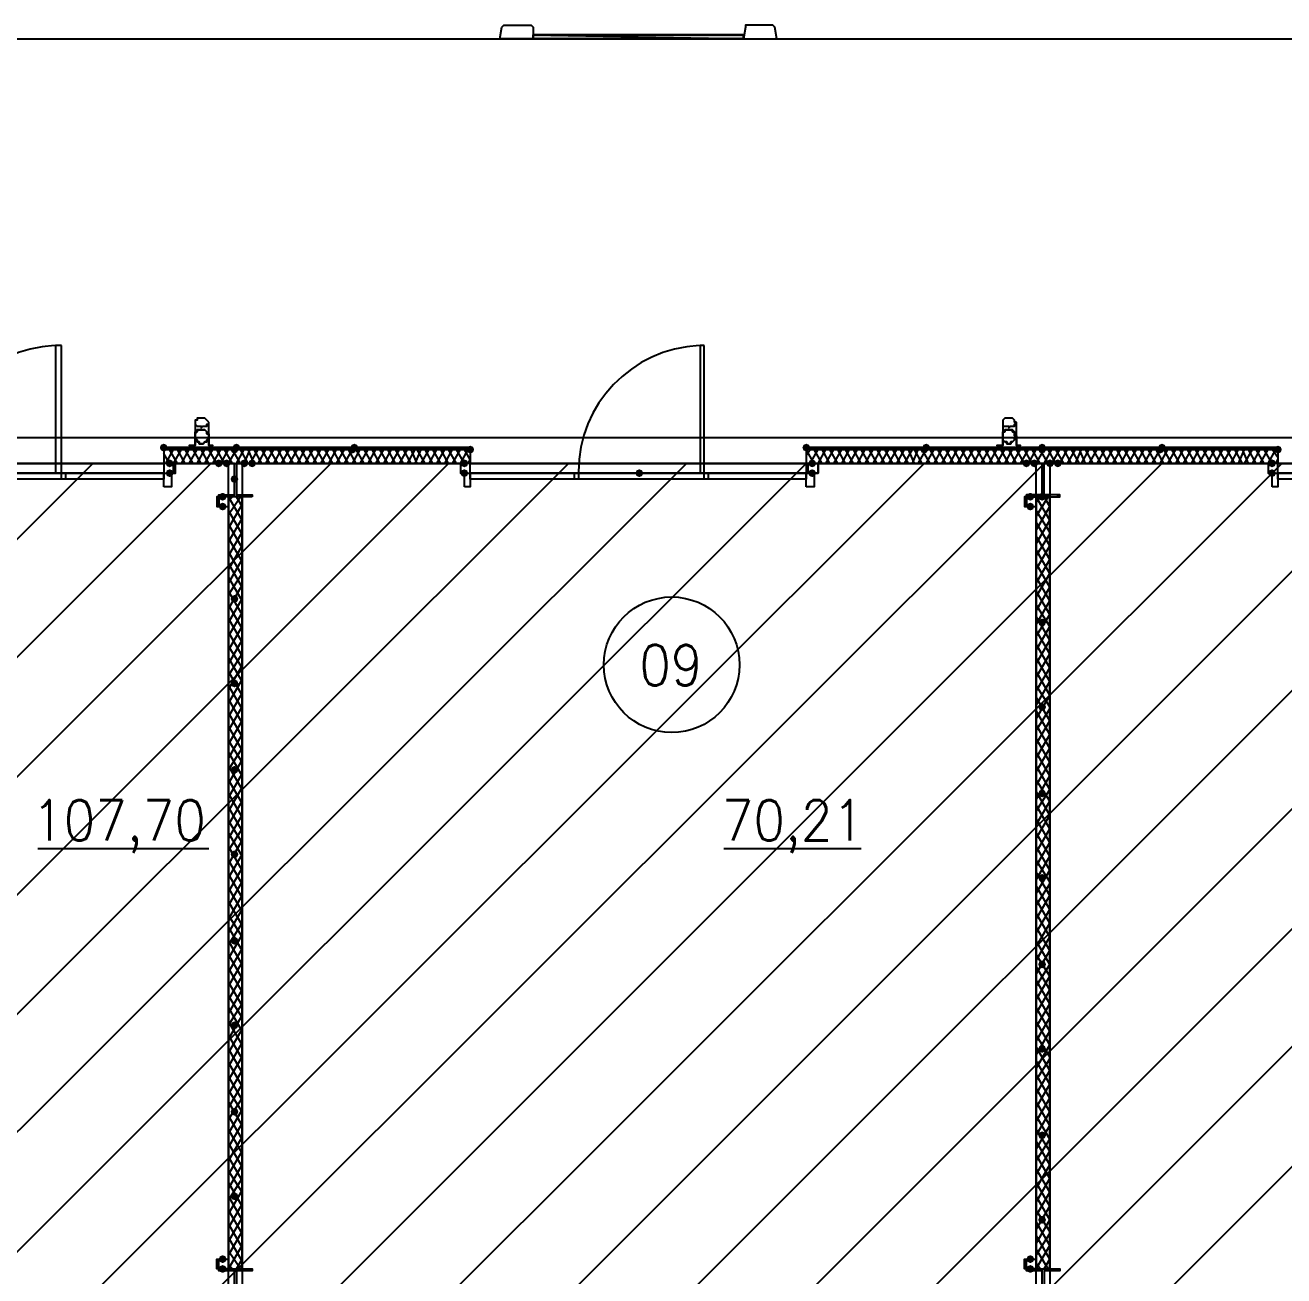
# Model space of a CAD drawing. Header units: millimetres. Extents: x 0 to 420, y 0 to 297.
# Drawn here: x 130.49 to 157.61, y 217.57 to 244.52 of the extents above; entities that cross this region are included whole.
import ezdxf

# ---------------------------------------------------------------- set-up
doc = ezdxf.new("R2010")
doc.units = ezdxf.units.MM
doc.layers.get('0').update_dxf_attribs({"linetype": 'CONTINUOUS'})
doc.styles.get("Standard").update_dxf_attribs({"font": 'STANDARD'})

msp = doc.modelspace()

# ---------------------------------------------------------------- hatches: boundary and pattern name
at = {"true_color": 0x0000fc}
h = msp.add_hatch(color=0, dxfattribs=at)
h.paths.add_polyline_path([(145.965333, 244.305667), (141.435667, 244.305667), (145.965333, 244.221)], flags=0)
h.paths.add_polyline_path([(141.435667, 244.305667), (145.965333, 244.221), (141.435667, 244.221)], flags=0)
at = {"true_color": 0x0000fe}
for points in [[(133.561667, 235.415667), (133.536796, 235.355871), (133.477, 235.331), (133.417204, 235.355871), (133.392333, 235.415667), (133.417204, 235.475462), (133.477, 235.500333), (133.536796, 235.475463)], [(135.085667, 235.373333), (135.060796, 235.313538), (135.001, 235.288667), (134.941204, 235.313538), (134.916333, 235.373333), (134.941204, 235.433129), (135.001, 235.458), (135.060796, 235.433129)], [(135.085667, 235.373333), (135.060796, 235.313538), (135.001, 235.288667), (134.941204, 235.313538), (134.916333, 235.373333), (134.941204, 235.433129), (135.001, 235.458), (135.060796, 235.433129)], [(135.128, 235.415667), (135.103129, 235.355871), (135.043333, 235.331), (134.983537, 235.355871), (134.958667, 235.415667), (134.983537, 235.475462), (135.043333, 235.500333), (135.103129, 235.475463)], [(135.128, 235.415667), (135.103129, 235.355871), (135.043333, 235.331), (134.983537, 235.355871), (134.958667, 235.415667), (134.983537, 235.475462), (135.043333, 235.500333), (135.103129, 235.475463)], [(137.625667, 235.373333), (137.600796, 235.313538), (137.541, 235.288667), (137.481204, 235.313538), (137.456333, 235.373333), (137.481204, 235.433129), (137.541, 235.458), (137.600796, 235.433129)], [(137.668, 235.415667), (137.643129, 235.355871), (137.583333, 235.331), (137.523537, 235.355871), (137.498667, 235.415667), (137.523537, 235.475462), (137.583333, 235.500333), (137.643129, 235.475463)], [(140.165667, 235.373333), (140.140796, 235.313538), (140.081, 235.288667), (140.021204, 235.313538), (139.996333, 235.373333), (140.021204, 235.433129), (140.081, 235.458), (140.140796, 235.433129)], [(147.404667, 235.415667), (147.379796, 235.355871), (147.32, 235.331), (147.260204, 235.355871), (147.235333, 235.415667), (147.260204, 235.475462), (147.32, 235.500333), (147.379796, 235.475463)], [(149.944667, 235.373333), (149.919796, 235.313538), (149.86, 235.288667), (149.800204, 235.313538), (149.775333, 235.373333), (149.800204, 235.433129), (149.86, 235.458), (149.919796, 235.433129)], [(149.987, 235.415667), (149.962129, 235.355871), (149.902333, 235.331), (149.842538, 235.355871), (149.817667, 235.415667), (149.842537, 235.475462), (149.902333, 235.500333), (149.962129, 235.475463)], [(152.484667, 235.415667), (152.459796, 235.355871), (152.4, 235.331), (152.340204, 235.355871), (152.315333, 235.415667), (152.340204, 235.475462), (152.4, 235.500333), (152.459796, 235.475463)], [(152.484667, 235.415667), (152.459796, 235.355871), (152.4, 235.331), (152.340204, 235.355871), (152.315333, 235.415667), (152.340204, 235.475462), (152.4, 235.500333), (152.459796, 235.475463)], [(152.484667, 235.373333), (152.459796, 235.313538), (152.4, 235.288667), (152.340204, 235.313538), (152.315333, 235.373333), (152.340204, 235.433129), (152.4, 235.458), (152.459796, 235.433129)], [(152.484667, 235.373333), (152.459796, 235.313538), (152.4, 235.288667), (152.340204, 235.313538), (152.315333, 235.373333), (152.340204, 235.433129), (152.4, 235.458), (152.459796, 235.433129)], [(155.024667, 235.373333), (154.999796, 235.313538), (154.94, 235.288667), (154.880204, 235.313538), (154.855333, 235.373333), (154.880204, 235.433129), (154.94, 235.458), (154.999796, 235.433129)], [(155.067, 235.415667), (155.042129, 235.355871), (154.982333, 235.331), (154.922538, 235.355871), (154.897667, 235.415667), (154.922537, 235.475462), (154.982333, 235.500333), (155.042129, 235.475463)], [(157.564667, 235.373333), (157.539796, 235.313538), (157.48, 235.288667), (157.420204, 235.313538), (157.395333, 235.373333), (157.420204, 235.433129), (157.48, 235.458), (157.539796, 235.433129)]]:
    msp.add_hatch(color=0, dxfattribs=at).paths.add_polyline_path(points, flags=0)
at = {"true_color": 0x000007}
h = msp.add_hatch(color=0, dxfattribs=at)
h.paths.add_polyline_path([(135.001, 235.415667), (133.477, 235.415667), (135.001, 235.373333)], flags=0)
h.paths.add_polyline_path([(133.477, 235.415667), (135.001, 235.373333), (133.477, 235.373333)], flags=0)
h = msp.add_hatch(color=0, dxfattribs=at)
h.paths.add_polyline_path([(140.081, 235.415667), (135.043333, 235.415667), (140.081, 235.373333)], flags=0)
h.paths.add_polyline_path([(135.043333, 235.415667), (140.081, 235.373333), (135.043333, 235.373333)], flags=0)
h = msp.add_hatch(color=0, dxfattribs=at)
h.paths.add_polyline_path([(152.4, 235.415667), (147.32, 235.415667), (152.4, 235.373333)], flags=0)
h.paths.add_polyline_path([(147.32, 235.415667), (152.4, 235.373333), (147.32, 235.373333)], flags=0)
h = msp.add_hatch(color=0, dxfattribs=at)
h.paths.add_polyline_path([(157.48, 235.415667), (152.4, 235.415667), (157.48, 235.373333)], flags=0)
h.paths.add_polyline_path([(152.4, 235.415667), (157.48, 235.373333), (152.4, 235.373333)], flags=0)
for points in [[(133.688667, 235.077), (133.663796, 235.017204), (133.604, 234.992333), (133.544204, 235.017204), (133.519333, 235.077), (133.544204, 235.136796), (133.604, 235.161667), (133.663796, 235.136796)], [(134.747, 235.077), (134.722129, 235.017204), (134.662333, 234.992333), (134.602538, 235.017204), (134.577667, 235.077), (134.602537, 235.136796), (134.662333, 235.161667), (134.722129, 235.136796)], [(134.916333, 235.077), (134.891462, 235.017204), (134.831667, 234.992333), (134.771871, 235.017204), (134.747, 235.077), (134.771871, 235.136796), (134.831667, 235.161667), (134.891462, 235.136796)], [(135.297333, 235.077), (135.272463, 235.017204), (135.212667, 234.992333), (135.152871, 235.017204), (135.128, 235.077), (135.152871, 235.136796), (135.212667, 235.161667), (135.272462, 235.136796)], [(135.466667, 235.077), (135.441796, 235.017204), (135.382, 234.992333), (135.322204, 235.017204), (135.297333, 235.077), (135.322204, 235.136796), (135.382, 235.161667), (135.441796, 235.136796)], [(140.038667, 235.077), (140.013796, 235.017204), (139.954, 234.992333), (139.894204, 235.017204), (139.869333, 235.077), (139.894204, 235.136796), (139.954, 235.161667), (140.013796, 235.136796)], [(147.531667, 235.077), (147.506796, 235.017204), (147.447, 234.992333), (147.387204, 235.017204), (147.362333, 235.077), (147.387204, 235.136796), (147.447, 235.161667), (147.506796, 235.136796)], [(152.146, 235.077), (152.121129, 235.017204), (152.061333, 234.992333), (152.001538, 235.017204), (151.976667, 235.077), (152.001537, 235.136796), (152.061333, 235.161667), (152.121129, 235.136796)], [(152.315333, 235.077), (152.290462, 235.017204), (152.230667, 234.992333), (152.170871, 235.017204), (152.146, 235.077), (152.170871, 235.136796), (152.230667, 235.161667), (152.290462, 235.136796)], [(152.654, 235.077), (152.629129, 235.017204), (152.569333, 234.992333), (152.509538, 235.017204), (152.484667, 235.077), (152.509537, 235.136796), (152.569333, 235.161667), (152.629129, 235.136796)], [(152.823333, 235.077), (152.798463, 235.017204), (152.738667, 234.992333), (152.678871, 235.017204), (152.654, 235.077), (152.678871, 235.136796), (152.738667, 235.161667), (152.798462, 235.136796)], [(157.437667, 235.077), (157.412796, 235.017204), (157.353, 234.992333), (157.293204, 235.017204), (157.268333, 235.077), (157.293204, 235.136796), (157.353, 235.161667), (157.412796, 235.136796)], [(133.688667, 234.865333), (133.663796, 234.805537), (133.604, 234.780667), (133.544204, 234.805537), (133.519333, 234.865333), (133.544204, 234.925129), (133.604, 234.95), (133.663796, 234.925129)], [(135.085667, 234.738333), (135.060796, 234.678537), (135.001, 234.653667), (134.941204, 234.678537), (134.916333, 234.738333), (134.941204, 234.798129), (135.001, 234.823), (135.060796, 234.798129)], [(140.038667, 234.865333), (140.013796, 234.805537), (139.954, 234.780667), (139.894204, 234.805537), (139.869333, 234.865333), (139.894204, 234.925129), (139.954, 234.95), (140.013796, 234.925129)], [(143.806333, 234.865333), (143.781463, 234.805537), (143.721667, 234.780667), (143.661871, 234.805537), (143.637, 234.865333), (143.661871, 234.925129), (143.721667, 234.95), (143.781462, 234.925129)], [(143.806333, 234.865333), (143.781463, 234.805537), (143.721667, 234.780667), (143.661871, 234.805537), (143.637, 234.865333), (143.661871, 234.925129), (143.721667, 234.95), (143.781462, 234.925129)], [(147.531667, 234.865333), (147.506796, 234.805537), (147.447, 234.780667), (147.387204, 234.805537), (147.362333, 234.865333), (147.387204, 234.925129), (147.447, 234.95), (147.506796, 234.925129)], [(157.437667, 234.865333), (157.412796, 234.805537), (157.353, 234.780667), (157.293204, 234.805537), (157.268333, 234.865333), (157.293204, 234.925129), (157.353, 234.95), (157.412796, 234.925129)], [(134.831667, 234.357333), (134.806796, 234.297537), (134.747, 234.272667), (134.687204, 234.297537), (134.662333, 234.357333), (134.687204, 234.417129), (134.747, 234.442), (134.806796, 234.417129)], [(152.230667, 234.357333), (152.205796, 234.297537), (152.146, 234.272667), (152.086204, 234.297537), (152.061333, 234.357333), (152.086204, 234.417129), (152.146, 234.442), (152.205796, 234.417129)], [(152.484667, 234.357333), (152.459796, 234.297537), (152.4, 234.272667), (152.340204, 234.297537), (152.315333, 234.357333), (152.340204, 234.417129), (152.4, 234.442), (152.459796, 234.417129)], [(134.831667, 234.145667), (134.806796, 234.085871), (134.747, 234.061), (134.687204, 234.085871), (134.662333, 234.145667), (134.687204, 234.205462), (134.747, 234.230333), (134.806796, 234.205463)], [(152.230667, 234.145667), (152.205796, 234.085871), (152.146, 234.061), (152.086204, 234.085871), (152.061333, 234.145667), (152.086204, 234.205462), (152.146, 234.230333), (152.205796, 234.205463)], [(135.085667, 232.156), (135.060796, 232.096204), (135.001, 232.071333), (134.941204, 232.096204), (134.916333, 232.156), (134.941204, 232.215796), (135.001, 232.240667), (135.060796, 232.215796)], [(152.484667, 231.648), (152.459796, 231.588204), (152.4, 231.563333), (152.340204, 231.588204), (152.315333, 231.648), (152.340204, 231.707796), (152.4, 231.732667), (152.459796, 231.707796)], [(135.085667, 230.335667), (135.060796, 230.275871), (135.001, 230.251), (134.941204, 230.275871), (134.916333, 230.335667), (134.941204, 230.395462), (135.001, 230.420333), (135.060796, 230.395463)], [(152.484667, 229.827667), (152.459796, 229.767871), (152.4, 229.743), (152.340204, 229.767871), (152.315333, 229.827667), (152.340204, 229.887462), (152.4, 229.912333), (152.459796, 229.887463)], [(135.085667, 228.473), (135.060796, 228.413204), (135.001, 228.388333), (134.941204, 228.413204), (134.916333, 228.473), (134.941204, 228.532796), (135.001, 228.557667), (135.060796, 228.532796)], [(152.484667, 227.965), (152.459796, 227.905204), (152.4, 227.880333), (152.340204, 227.905204), (152.315333, 227.965), (152.340204, 228.024796), (152.4, 228.049667), (152.459796, 228.024796)], [(135.085667, 226.652667), (135.060796, 226.592871), (135.001, 226.568), (134.941204, 226.592871), (134.916333, 226.652667), (134.941204, 226.712462), (135.001, 226.737333), (135.060796, 226.712463)], [(152.484667, 226.144667), (152.459796, 226.084871), (152.4, 226.06), (152.340204, 226.084871), (152.315333, 226.144667), (152.340204, 226.204462), (152.4, 226.229333), (152.459796, 226.204463)], [(135.085667, 224.79), (135.060796, 224.730204), (135.001, 224.705333), (134.941204, 224.730204), (134.916333, 224.79), (134.941204, 224.849796), (135.001, 224.874667), (135.060796, 224.849796)], [(152.484667, 224.282), (152.459796, 224.222204), (152.4, 224.197333), (152.340204, 224.222204), (152.315333, 224.282), (152.340204, 224.341796), (152.4, 224.366667), (152.459796, 224.341796)], [(135.085667, 222.969667), (135.060796, 222.909871), (135.001, 222.885), (134.941204, 222.909871), (134.916333, 222.969667), (134.941204, 223.029462), (135.001, 223.054333), (135.060796, 223.029463)], [(152.484667, 222.461667), (152.459796, 222.401871), (152.4, 222.377), (152.340204, 222.401871), (152.315333, 222.461667), (152.340204, 222.521462), (152.4, 222.546333), (152.459796, 222.521463)], [(135.085667, 221.107), (135.060796, 221.047204), (135.001, 221.022333), (134.941204, 221.047204), (134.916333, 221.107), (134.941204, 221.166796), (135.001, 221.191667), (135.060796, 221.166796)], [(152.484667, 220.599), (152.459796, 220.539204), (152.4, 220.514333), (152.340204, 220.539204), (152.315333, 220.599), (152.340204, 220.658796), (152.4, 220.683667), (152.459796, 220.658796)], [(135.085667, 219.286667), (135.060796, 219.226871), (135.001, 219.202), (134.941204, 219.226871), (134.916333, 219.286667), (134.941204, 219.346462), (135.001, 219.371333), (135.060796, 219.346463)], [(152.484667, 218.778667), (152.459796, 218.718871), (152.4, 218.694), (152.340204, 218.718871), (152.315333, 218.778667), (152.340204, 218.838462), (152.4, 218.863333), (152.459796, 218.838463)], [(134.831667, 217.932), (134.806796, 217.872204), (134.747, 217.847333), (134.687204, 217.872204), (134.662333, 217.932), (134.687204, 217.991796), (134.747, 218.016667), (134.806796, 217.991796)], [(152.230667, 217.932), (152.205796, 217.872204), (152.146, 217.847333), (152.086204, 217.872204), (152.061333, 217.932), (152.086204, 217.991796), (152.146, 218.016667), (152.205796, 217.991796)], [(134.831667, 217.720333), (134.806796, 217.660537), (134.747, 217.635667), (134.687204, 217.660537), (134.662333, 217.720333), (134.687204, 217.780129), (134.747, 217.805), (134.806796, 217.780129)], [(152.230667, 217.720333), (152.205796, 217.660537), (152.146, 217.635667), (152.086204, 217.660537), (152.061333, 217.720333), (152.086204, 217.780129), (152.146, 217.805), (152.205796, 217.780129)]]:
    msp.add_hatch(color=0, dxfattribs=at).paths.add_polyline_path(points, flags=0)

# ---------------------------------------------------------------- linework, layer by layer
at = {"color": 0, "true_color": 0x000007}
for points in [[(140.716, 244.221), (140.758333, 244.475), (140.800667, 244.517333), (141.393333, 244.517333), (141.435667, 244.475), (141.435667, 244.221)], [(141.435667, 244.305667), (142.028333, 244.305667)], [(142.028333, 244.305667), (142.621, 244.305667), (142.028333, 244.305667), (141.435667, 244.305667)], [(141.435667, 244.305667), (145.965333, 244.305667), (145.965333, 244.221), (141.435667, 244.221)], [(142.621, 244.305667), (143.213667, 244.305667), (142.621, 244.305667), (141.732, 244.305667), (142.621, 244.305667), (143.213667, 244.305667), (142.621, 244.305667), (141.732, 244.305667)], [(143.213667, 244.305667), (143.764, 244.305667), (143.213667, 244.305667), (142.324667, 244.305667)], [(143.764, 244.305667), (144.356667, 244.305667), (143.764, 244.305667), (142.917333, 244.305667)], [(144.356667, 244.305667), (144.949333, 244.305667), (144.356667, 244.305667), (143.467667, 244.305667)], [(144.949333, 244.305667), (145.499667, 244.305667), (144.949333, 244.305667), (144.060333, 244.305667)], [(145.499667, 244.305667), (145.965333, 244.305667), (145.499667, 244.305667), (144.653, 244.305667)], [(145.965333, 244.305667), (145.796, 244.305667), (145.965333, 244.305667), (145.245667, 244.305667)], [(146.685, 244.221), (146.642667, 244.475), (146.600333, 244.517333), (146.007667, 244.517333), (146.007667, 244.475), (145.965333, 244.221)], [(117.263333, 244.221), (378.883333, 244.221), (378.883333, 235.627333), (117.263333, 235.627333)], [(131.275667, 237.617), (131.148667, 237.617), (131.148667, 234.865333), (131.275667, 234.865333)], [(145.118667, 237.617), (145.034, 237.617), (145.034, 234.865333), (145.118667, 234.865333)], [(134.450667, 235.966), (134.408333, 236.008333), (134.366, 236.050667), (134.323667, 236.050667), (134.281333, 236.050667), (134.239, 236.050667), (134.196667, 236.050667), (134.196667, 236.008333), (134.154333, 236.008333), (134.154333, 235.966), (134.154333, 235.923667), (134.196667, 235.881333), (134.239, 235.881333), (134.281333, 235.881333), (134.281333, 235.839), (134.323667, 235.881333), (134.366, 235.881333), (134.408333, 235.881333), (134.408333, 235.923667), (134.450667, 235.923667)], [(151.849667, 235.966), (151.807333, 235.966), (151.807333, 236.008333), (151.765, 236.050667), (151.722667, 236.050667), (151.680333, 236.050667), (151.638, 236.050667), (151.595667, 236.050667), (151.553333, 236.008333), (151.553333, 235.966), (151.553333, 235.923667), (151.553333, 235.881333), (151.595667, 235.881333), (151.638, 235.881333), (151.680333, 235.881333), (151.680333, 235.839), (151.722667, 235.881333), (151.765, 235.881333), (151.807333, 235.881333), (151.807333, 235.923667)], [(105.156, 117.940667), (390.990667, 117.940667), (390.990667, 235.627333), (105.156, 235.627333)], [(134.535333, 235.458), (134.450667, 235.458), (134.450667, 235.669667), (134.450667, 235.712), (134.408333, 235.712), (134.408333, 235.754333), (134.366, 235.796667), (134.323667, 235.796667), (134.281333, 235.796667), (134.239, 235.796667), (134.196667, 235.796667), (134.196667, 235.754333), (134.154333, 235.754333), (134.154333, 235.712), (134.154333, 235.669667), (134.154333, 235.458), (134.027333, 235.458), (134.154333, 235.458), (134.154333, 235.669667), (134.154333, 235.712), (134.196667, 235.754333), (134.196667, 235.796667), (134.239, 235.796667), (134.281333, 235.796667), (134.323667, 235.796667), (134.366, 235.796667), (134.408333, 235.754333), (134.408333, 235.712), (134.450667, 235.712), (134.450667, 235.669667), (134.450667, 235.458), (134.535333, 235.458), (134.450667, 235.458), (134.450667, 235.669667), (134.450667, 235.712), (134.408333, 235.712), (134.408333, 235.754333), (134.366, 235.796667), (134.323667, 235.796667), (134.281333, 235.796667), (134.239, 235.796667), (134.196667, 235.796667), (134.196667, 235.754333), (134.154333, 235.754333), (134.154333, 235.712), (134.154333, 235.669667), (134.154333, 235.458), (134.027333, 235.458), (134.154333, 235.458), (134.154333, 235.669667), (134.154333, 235.712), (134.196667, 235.754333), (134.196667, 235.796667), (134.239, 235.796667), (134.281333, 235.796667), (134.323667, 235.796667), (134.366, 235.796667), (134.408333, 235.754333), (134.408333, 235.712), (134.450667, 235.712), (134.450667, 235.669667), (134.450667, 235.458), (134.535333, 235.458), (134.450667, 235.458), (134.450667, 235.669667), (134.450667, 235.712), (134.408333, 235.712), (134.408333, 235.754333), (134.366, 235.796667), (134.323667, 235.796667), (134.281333, 235.796667), (134.239, 235.796667), (134.196667, 235.796667), (134.196667, 235.754333), (134.154333, 235.712), (134.154333, 235.669667), (134.154333, 235.458), (134.027333, 235.458), (134.154333, 235.458), (134.154333, 235.669667), (134.154333, 235.712), (134.154333, 235.754333), (134.196667, 235.754333), (134.196667, 235.796667), (134.239, 235.796667), (134.281333, 235.796667), (134.323667, 235.796667), (134.366, 235.796667), (134.408333, 235.754333), (134.408333, 235.712), (134.450667, 235.712), (134.450667, 235.669667), (134.450667, 235.458)], [(134.450667, 235.669667), (134.450667, 235.627333), (134.408333, 235.585), (134.408333, 235.542667), (134.366, 235.542667), (134.323667, 235.500333), (134.281333, 235.500333), (134.239, 235.500333), (134.239, 235.542667), (134.196667, 235.542667), (134.196667, 235.585), (134.154333, 235.585), (134.154333, 235.627333), (134.154333, 235.669667), (134.154333, 235.712), (134.196667, 235.754333), (134.196667, 235.796667), (134.239, 235.796667), (134.281333, 235.796667), (134.323667, 235.796667), (134.366, 235.796667), (134.408333, 235.754333), (134.408333, 235.712), (134.450667, 235.712), (134.450667, 235.669667), (134.450667, 235.712), (134.408333, 235.712), (134.408333, 235.754333), (134.366, 235.796667), (134.323667, 235.796667), (134.281333, 235.796667), (134.239, 235.796667), (134.196667, 235.796667), (134.196667, 235.754333), (134.154333, 235.712), (134.154333, 235.669667), (134.154333, 235.627333), (134.154333, 235.585), (134.196667, 235.585), (134.196667, 235.542667), (134.239, 235.542667), (134.239, 235.500333), (134.281333, 235.500333), (134.323667, 235.500333), (134.366, 235.542667), (134.408333, 235.542667), (134.408333, 235.585), (134.450667, 235.627333)], [(134.154333, 235.669667), (134.154333, 235.627333), (134.154333, 235.585), (134.196667, 235.585), (134.196667, 235.542667), (134.239, 235.542667), (134.239, 235.500333), (134.281333, 235.500333), (134.323667, 235.500333), (134.366, 235.542667), (134.408333, 235.542667), (134.408333, 235.585), (134.450667, 235.627333), (134.450667, 235.669667), (134.450667, 235.712), (134.408333, 235.712), (134.408333, 235.754333), (134.366, 235.796667), (134.323667, 235.796667), (134.281333, 235.796667), (134.239, 235.796667), (134.196667, 235.796667), (134.196667, 235.754333), (134.154333, 235.712)], [(151.934333, 235.458), (151.849667, 235.458), (151.849667, 235.669667), (151.807333, 235.712), (151.807333, 235.754333), (151.765, 235.796667), (151.722667, 235.796667), (151.680333, 235.796667), (151.638, 235.796667), (151.595667, 235.796667), (151.595667, 235.754333), (151.553333, 235.754333), (151.553333, 235.712), (151.553333, 235.669667), (151.553333, 235.458), (151.426333, 235.458), (151.553333, 235.458), (151.553333, 235.669667), (151.553333, 235.712), (151.553333, 235.754333), (151.595667, 235.754333), (151.595667, 235.796667), (151.638, 235.796667), (151.680333, 235.796667), (151.722667, 235.796667), (151.765, 235.796667), (151.765, 235.754333), (151.807333, 235.754333), (151.807333, 235.712), (151.807333, 235.669667), (151.849667, 235.669667), (151.849667, 235.458), (151.934333, 235.458), (151.849667, 235.458), (151.849667, 235.669667), (151.807333, 235.712), (151.807333, 235.754333), (151.765, 235.796667), (151.722667, 235.796667), (151.680333, 235.796667), (151.638, 235.796667), (151.595667, 235.796667), (151.595667, 235.754333), (151.553333, 235.754333), (151.553333, 235.712), (151.553333, 235.669667), (151.553333, 235.458), (151.426333, 235.458), (151.553333, 235.458), (151.553333, 235.669667), (151.553333, 235.712), (151.553333, 235.754333), (151.595667, 235.754333), (151.595667, 235.796667), (151.638, 235.796667), (151.680333, 235.796667), (151.722667, 235.796667), (151.765, 235.796667), (151.765, 235.754333), (151.807333, 235.754333), (151.807333, 235.712), (151.807333, 235.669667), (151.849667, 235.669667), (151.849667, 235.458), (151.934333, 235.458), (151.849667, 235.458), (151.849667, 235.669667), (151.807333, 235.669667), (151.807333, 235.712), (151.807333, 235.754333), (151.765, 235.754333), (151.765, 235.796667), (151.722667, 235.796667), (151.680333, 235.796667), (151.638, 235.796667), (151.595667, 235.796667), (151.595667, 235.754333), (151.553333, 235.754333), (151.553333, 235.712), (151.553333, 235.669667), (151.553333, 235.458), (151.426333, 235.458), (151.553333, 235.458), (151.553333, 235.669667), (151.553333, 235.712), (151.553333, 235.754333), (151.595667, 235.754333), (151.595667, 235.796667), (151.638, 235.796667), (151.680333, 235.796667), (151.722667, 235.796667), (151.765, 235.796667), (151.807333, 235.754333), (151.807333, 235.712), (151.849667, 235.669667), (151.849667, 235.458)], [(151.849667, 235.669667), (151.807333, 235.627333), (151.807333, 235.585), (151.765, 235.542667), (151.722667, 235.542667), (151.722667, 235.500333), (151.680333, 235.500333), (151.638, 235.500333), (151.638, 235.542667), (151.595667, 235.542667), (151.553333, 235.585), (151.553333, 235.627333), (151.553333, 235.669667), (151.553333, 235.712), (151.553333, 235.754333), (151.595667, 235.754333), (151.595667, 235.796667), (151.638, 235.796667), (151.680333, 235.796667), (151.722667, 235.796667), (151.765, 235.796667), (151.765, 235.754333), (151.807333, 235.754333), (151.807333, 235.712), (151.807333, 235.669667), (151.849667, 235.669667), (151.807333, 235.669667), (151.807333, 235.712), (151.807333, 235.754333), (151.765, 235.754333), (151.765, 235.796667), (151.722667, 235.796667), (151.680333, 235.796667), (151.638, 235.796667), (151.595667, 235.796667), (151.595667, 235.754333), (151.553333, 235.754333), (151.553333, 235.712), (151.553333, 235.669667), (151.553333, 235.627333), (151.553333, 235.585), (151.595667, 235.542667), (151.638, 235.542667), (151.638, 235.500333), (151.680333, 235.500333), (151.722667, 235.500333), (151.722667, 235.542667), (151.765, 235.542667), (151.807333, 235.585), (151.807333, 235.627333)], [(151.553333, 235.669667), (151.553333, 235.627333), (151.553333, 235.585), (151.595667, 235.542667), (151.638, 235.542667), (151.638, 235.500333), (151.680333, 235.500333), (151.722667, 235.500333), (151.722667, 235.542667), (151.765, 235.542667), (151.807333, 235.585), (151.807333, 235.627333), (151.849667, 235.669667), (151.807333, 235.669667), (151.807333, 235.712), (151.807333, 235.754333), (151.765, 235.754333), (151.765, 235.796667), (151.722667, 235.796667), (151.680333, 235.796667), (151.638, 235.796667), (151.595667, 235.796667), (151.595667, 235.754333), (151.553333, 235.754333), (151.553333, 235.712)], [(135.001, 235.415667), (133.477, 235.415667), (135.001, 235.373333)], [(133.477, 235.415667), (135.001, 235.373333), (133.477, 235.373333)], [(133.477, 235.373333), (135.001, 235.373333), (135.001, 235.415667), (133.477, 235.415667)], [(133.477, 235.373333), (135.001, 235.373333), (135.001, 235.415667), (133.477, 235.415667)], [(140.081, 235.415667), (135.043333, 235.415667), (140.081, 235.373333)], [(135.043333, 235.415667), (140.081, 235.373333), (135.043333, 235.373333)], [(140.081, 235.415667), (135.043333, 235.415667), (135.043333, 235.373333), (140.081, 235.373333)], [(140.081, 235.415667), (135.043333, 235.415667), (135.043333, 235.373333), (140.081, 235.373333)], [(152.4, 235.415667), (147.32, 235.415667), (152.4, 235.373333)], [(147.32, 235.415667), (152.4, 235.373333), (147.32, 235.373333)], [(147.32, 235.373333), (152.4, 235.373333), (152.4, 235.415667), (147.32, 235.415667)], [(147.32, 235.373333), (152.4, 235.373333), (152.4, 235.415667), (147.32, 235.415667)], [(157.48, 235.415667), (152.4, 235.415667), (157.48, 235.373333)], [(152.4, 235.415667), (157.48, 235.373333), (152.4, 235.373333)], [(157.48, 235.415667), (152.4, 235.415667), (152.4, 235.373333), (157.48, 235.373333)], [(157.48, 235.415667), (152.4, 235.415667), (152.4, 235.373333), (157.48, 235.373333)], [(105.664, 229.023333), (105.664, 200.617667), (134.874, 200.617667), (134.874, 235.077), (122.512667, 235.077), (122.512667, 229.023333)], [(126.238, 234.865333), (133.477, 234.865333), (133.477, 234.738333), (126.238, 234.738333)], [(131.275667, 234.865333), (131.360333, 234.865333), (131.360333, 234.738333), (131.275667, 234.738333)], [(133.477, 234.865333), (133.688667, 234.865333), (133.688667, 235.077), (133.477, 235.077), (133.477, 234.865333), (133.731, 234.865333), (133.731, 235.077), (133.477, 235.077)], [(133.477, 234.569), (133.477, 234.865333), (133.646333, 234.865333), (133.646333, 234.569)], [(135.382, 234.357333), (134.662333, 234.357333), (134.662333, 234.399667), (135.001, 234.399667), (135.001, 235.077), (134.662333, 235.077), (135.382, 235.077), (135.043333, 235.077), (135.043333, 234.399667), (135.382, 234.399667)], [(135.170333, 235.077), (135.170333, 200.617667), (152.273, 200.617667), (152.273, 235.077)], [(139.869333, 234.865333), (140.081, 234.865333), (140.081, 235.077), (139.869333, 235.077), (139.869333, 234.865333), (140.081, 234.865333), (140.081, 235.077), (139.869333, 235.077)], [(139.954, 234.569), (139.954, 234.865333), (140.081, 234.865333), (140.081, 234.569)], [(140.081, 234.865333), (147.32, 234.865333), (147.32, 234.738333), (140.081, 234.738333)], [(142.324667, 234.865333), (142.409333, 234.865333), (142.409333, 234.738333), (142.324667, 234.738333)], [(145.118667, 234.865333), (145.203333, 234.865333), (145.203333, 234.738333), (145.118667, 234.738333)], [(147.32, 234.865333), (147.574, 234.865333), (147.574, 235.077), (147.32, 235.077)], [(147.32, 234.569), (147.32, 234.865333), (147.489333, 234.865333), (147.489333, 234.569)], [(147.362333, 234.865333), (147.362333, 235.077), (147.574, 235.077), (147.574, 234.865333)], [(152.061333, 234.357333), (152.781, 234.357333), (152.781, 234.399667), (152.442333, 234.399667), (152.442333, 235.077), (152.781, 235.077), (152.061333, 235.077), (152.4, 235.077), (152.4, 234.399667), (152.061333, 234.399667)], [(169.672, 200.617667), (169.672, 235.077), (152.569333, 235.077), (152.569333, 200.617667)], [(157.268333, 234.865333), (157.48, 234.865333), (157.48, 235.077), (157.268333, 235.077), (157.268333, 234.865333), (157.48, 234.865333), (157.48, 235.077), (157.268333, 235.077)], [(157.353, 234.569), (157.353, 234.865333), (157.48, 234.865333), (157.48, 234.569)], [(157.48, 234.865333), (164.719, 234.865333), (164.719, 234.738333), (157.48, 234.738333)], [(134.874, 234.357333), (134.662333, 234.357333), (134.662333, 234.145667), (134.874, 234.145667), (134.874, 234.357333), (134.62, 234.357333), (134.62, 234.145667), (134.874, 234.145667)], [(134.874, 234.357333), (134.874, 217.720333), (135.170333, 217.720333), (135.170333, 234.357333)], [(152.273, 234.357333), (152.061333, 234.357333), (152.061333, 234.145667), (152.273, 234.145667), (152.273, 234.357333), (152.019, 234.357333), (152.019, 234.145667), (152.273, 234.145667)], [(152.569333, 217.720333), (152.569333, 234.357333), (152.273, 234.357333), (152.273, 217.720333)], [(134.874, 217.720333), (134.662333, 217.720333), (134.662333, 217.932), (134.874, 217.932), (134.874, 217.720333), (134.62, 217.720333), (134.62, 217.932), (134.874, 217.932)], [(152.273, 217.720333), (152.061333, 217.720333), (152.061333, 217.932), (152.273, 217.932), (152.273, 217.720333), (152.019, 217.720333), (152.019, 217.932), (152.273, 217.932)], [(135.382, 217.000667), (134.662333, 217.000667), (135.001, 217.000667), (135.001, 217.678), (134.662333, 217.678), (134.662333, 217.720333), (135.382, 217.720333), (135.382, 217.678), (135.043333, 217.678), (135.043333, 217.000667)], [(152.781, 217.000667), (152.061333, 217.000667), (152.4, 217.000667), (152.4, 217.678), (152.061333, 217.678), (152.061333, 217.720333), (152.781, 217.720333), (152.781, 217.678), (152.442333, 217.678), (152.442333, 217.000667)]]:
    msp.add_lwpolyline(points, close=True, dxfattribs=at)
at = {"color": 0, "true_color": 0x0000fc}
for points in [[(145.965333, 244.305667), (141.435667, 244.305667), (145.965333, 244.221)], [(141.435667, 244.305667), (145.965333, 244.221), (141.435667, 244.221)]]:
    msp.add_lwpolyline(points, close=True, dxfattribs=at)
at = {"color": 0, "true_color": 0x000007}
for points in [[(131.12601, 237.613977), (130.857484, 237.588163), (130.597402, 237.537219), (130.346983, 237.462416), (130.10744, 237.365024), (129.879991, 237.246314), (129.665852, 237.107555), (129.466238, 236.950018), (129.282367, 236.774973), (129.115453, 236.58369), (128.966713, 236.377438), (128.837364, 236.157489), (128.728621, 235.925112), (128.6417, 235.681577), (128.577818, 235.428154), (128.538191, 235.166115), (128.524034, 234.896728)], [(145.011343, 237.613977), (144.742817, 237.588163), (144.482736, 237.537219), (144.232316, 237.462416), (143.992773, 237.365024), (143.765325, 237.246314), (143.551185, 237.107555), (143.351572, 236.950018), (143.1677, 236.774973), (143.000786, 236.58369), (142.852047, 236.377438), (142.722697, 236.157489), (142.613954, 235.925112), (142.527034, 235.681577), (142.463151, 235.428154), (142.423524, 235.166115), (142.409367, 234.896728)], [(134.154333, 235.966), (134.154333, 235.669667)], [(134.450667, 235.669667), (134.450667, 235.966)], [(151.553333, 235.966), (151.553333, 235.669667)], [(151.849667, 235.669667), (151.849667, 235.966)], [(135.001, 235.373333), (133.477, 235.373333), (135.001, 235.415667), (133.477, 235.415667)], [(133.477, 235.331), (133.519333, 235.373333)], [(133.477, 235.373333), (133.477, 235.077)], [(133.477, 235.373333), (133.477, 235.077)], [(140.081, 235.373333), (133.477, 235.373333)], [(133.519333, 235.077), (133.688667, 235.373333)], [(133.773333, 235.077), (133.604, 235.373333)], [(133.688667, 235.077), (133.858, 235.373333)], [(133.942667, 235.077), (133.773333, 235.373333)], [(133.858, 235.077), (134.027333, 235.373333)], [(134.112, 235.077), (133.942667, 235.373333)], [(134.027333, 235.077), (134.196667, 235.373333)], [(134.281333, 235.077), (134.112, 235.373333)], [(134.196667, 235.077), (134.366, 235.373333)], [(134.450667, 235.077), (134.281333, 235.373333)], [(134.366, 235.077), (134.535333, 235.373333)], [(134.62, 235.077), (134.450667, 235.373333)], [(134.535333, 235.077), (134.704667, 235.373333)], [(134.789333, 235.077), (134.62, 235.373333)], [(134.704667, 235.077), (134.874, 235.373333)], [(134.958667, 235.077), (134.789333, 235.373333)], [(134.874, 235.077), (135.043333, 235.373333)], [(135.128, 235.077), (134.958667, 235.373333)], [(140.081, 235.415667), (135.043333, 235.415667), (140.081, 235.415667), (135.043333, 235.373333)], [(135.043333, 235.077), (135.212667, 235.373333)], [(135.297333, 235.077), (135.128, 235.373333)], [(135.212667, 235.077), (135.339667, 235.373333)], [(135.424333, 235.077), (135.297333, 235.373333)], [(135.339667, 235.077), (135.509, 235.373333)], [(135.593667, 235.077), (135.424333, 235.373333)], [(135.509, 235.077), (135.678333, 235.373333)], [(135.763, 235.077), (135.593667, 235.373333)], [(135.678333, 235.077), (135.847667, 235.373333)], [(135.932333, 235.077), (135.763, 235.373333)], [(135.847667, 235.077), (136.017, 235.373333)], [(136.101667, 235.077), (135.932333, 235.373333)], [(136.017, 235.077), (136.186333, 235.373333)], [(136.271, 235.077), (136.101667, 235.373333)], [(136.186333, 235.077), (136.355667, 235.373333)], [(136.440333, 235.077), (136.271, 235.373333)], [(136.355667, 235.077), (136.525, 235.373333)], [(136.609667, 235.077), (136.440333, 235.373333)], [(136.525, 235.077), (136.694333, 235.373333)], [(136.779, 235.077), (136.609667, 235.373333)], [(136.694333, 235.077), (136.863667, 235.373333)], [(136.948333, 235.077), (136.779, 235.373333)], [(136.863667, 235.077), (137.033, 235.373333)], [(137.117667, 235.077), (136.948333, 235.373333)], [(137.033, 235.077), (137.202333, 235.373333)], [(137.287, 235.077), (137.117667, 235.373333)], [(137.202333, 235.077), (137.371667, 235.373333)], [(137.456333, 235.077), (137.287, 235.373333)], [(137.371667, 235.077), (137.541, 235.373333)], [(137.625667, 235.077), (137.456333, 235.373333)], [(137.541, 235.077), (137.710333, 235.373333)], [(137.795, 235.077), (137.625667, 235.373333)], [(137.710333, 235.077), (137.879667, 235.373333)], [(137.964333, 235.077), (137.795, 235.373333)], [(137.879667, 235.077), (138.049, 235.373333)], [(138.133667, 235.077), (137.964333, 235.373333)], [(138.049, 235.077), (138.218333, 235.373333)], [(138.303, 235.077), (138.133667, 235.373333)], [(138.218333, 235.077), (138.387667, 235.373333)], [(138.472333, 235.077), (138.303, 235.373333)], [(138.387667, 235.077), (138.557, 235.373333)], [(138.641667, 235.077), (138.472333, 235.373333)], [(138.557, 235.077), (138.726333, 235.373333)], [(138.811, 235.077), (138.641667, 235.373333)], [(138.726333, 235.077), (138.895667, 235.373333)], [(138.938, 235.077), (138.811, 235.373333)], [(138.895667, 235.077), (139.022667, 235.373333)], [(139.107333, 235.077), (138.938, 235.373333)], [(139.022667, 235.077), (139.192, 235.373333)], [(139.276667, 235.077), (139.107333, 235.373333)], [(139.192, 235.077), (139.361333, 235.373333)], [(139.446, 235.077), (139.276667, 235.373333)], [(139.361333, 235.077), (139.530667, 235.373333)], [(139.615333, 235.077), (139.446, 235.373333)], [(139.530667, 235.077), (139.7, 235.373333)], [(139.784667, 235.077), (139.615333, 235.373333)], [(139.7, 235.077), (139.869333, 235.373333)], [(139.954, 235.077), (139.784667, 235.373333)], [(139.869333, 235.077), (140.038667, 235.373333)], [(140.081, 235.161667), (139.954, 235.373333)], [(140.081, 235.373333), (140.081, 235.077)], [(140.081, 235.373333), (140.081, 235.077)], [(152.4, 235.373333), (147.32, 235.373333), (152.4, 235.415667), (147.32, 235.415667)], [(147.32, 235.246333), (147.404667, 235.373333)], [(147.489333, 235.077), (147.32, 235.373333)], [(147.32, 235.373333), (147.32, 235.077)], [(147.32, 235.373333), (147.32, 235.077)], [(157.48, 235.373333), (147.32, 235.373333)], [(147.404667, 235.077), (147.574, 235.373333)], [(147.658667, 235.077), (147.489333, 235.373333)], [(147.574, 235.077), (147.743333, 235.373333)], [(147.828, 235.077), (147.658667, 235.373333)], [(147.743333, 235.077), (147.912667, 235.373333)], [(147.997333, 235.077), (147.828, 235.373333)], [(147.912667, 235.077), (148.082, 235.373333)], [(148.166667, 235.077), (147.997333, 235.373333)], [(148.082, 235.077), (148.251333, 235.373333)], [(148.336, 235.077), (148.166667, 235.373333)], [(148.251333, 235.077), (148.420667, 235.373333)], [(148.505333, 235.077), (148.336, 235.373333)], [(148.420667, 235.077), (148.59, 235.373333)], [(148.674667, 235.077), (148.505333, 235.373333)], [(148.59, 235.077), (148.759333, 235.373333)], [(148.844, 235.077), (148.674667, 235.373333)], [(148.759333, 235.077), (148.928667, 235.373333)], [(149.013333, 235.077), (148.844, 235.373333)], [(148.928667, 235.077), (149.098, 235.373333)], [(149.182667, 235.077), (149.013333, 235.373333)], [(149.098, 235.077), (149.267333, 235.373333)], [(149.352, 235.077), (149.182667, 235.373333)], [(149.267333, 235.077), (149.436667, 235.373333)], [(149.521333, 235.077), (149.352, 235.373333)], [(149.436667, 235.077), (149.606, 235.373333)], [(149.648333, 235.077), (149.521333, 235.373333)], [(149.606, 235.077), (149.733, 235.373333)], [(149.817667, 235.077), (149.648333, 235.373333)], [(149.733, 235.077), (149.902333, 235.373333)], [(149.987, 235.077), (149.817667, 235.373333)], [(149.902333, 235.077), (150.071667, 235.373333)], [(150.156333, 235.077), (149.987, 235.373333)], [(150.071667, 235.077), (150.241, 235.373333)], [(150.325667, 235.077), (150.156333, 235.373333)], [(150.241, 235.077), (150.410333, 235.373333)], [(150.495, 235.077), (150.325667, 235.373333)], [(150.410333, 235.077), (150.579667, 235.373333)], [(150.664333, 235.077), (150.495, 235.373333)], [(150.579667, 235.077), (150.749, 235.373333)], [(150.833667, 235.077), (150.664333, 235.373333)], [(150.749, 235.077), (150.918333, 235.373333)], [(151.003, 235.077), (150.833667, 235.373333)], [(150.918333, 235.077), (151.087667, 235.373333)], [(151.172333, 235.077), (151.003, 235.373333)], [(151.087667, 235.077), (151.257, 235.373333)], [(151.341667, 235.077), (151.172333, 235.373333)], [(151.257, 235.077), (151.426333, 235.373333)], [(151.511, 235.077), (151.341667, 235.373333)], [(151.426333, 235.077), (151.595667, 235.373333)], [(151.680333, 235.077), (151.511, 235.373333)], [(151.595667, 235.077), (151.765, 235.373333)], [(151.849667, 235.077), (151.680333, 235.373333)], [(151.765, 235.077), (151.934333, 235.373333)], [(152.019, 235.077), (151.849667, 235.373333)], [(151.934333, 235.077), (152.103667, 235.373333)], [(152.188333, 235.077), (152.019, 235.373333)], [(152.103667, 235.077), (152.273, 235.373333)], [(152.357667, 235.077), (152.188333, 235.373333)], [(152.273, 235.077), (152.442333, 235.373333)], [(152.527, 235.077), (152.357667, 235.373333)], [(157.48, 235.415667), (152.4, 235.415667), (157.48, 235.415667), (152.4, 235.373333)], [(152.442333, 235.077), (152.611667, 235.373333)], [(152.696333, 235.077), (152.527, 235.373333)], [(152.611667, 235.077), (152.781, 235.373333)], [(152.865667, 235.077), (152.696333, 235.373333)], [(152.781, 235.077), (152.950333, 235.373333)], [(153.035, 235.077), (152.865667, 235.373333)], [(152.950333, 235.077), (153.119667, 235.373333)], [(153.204333, 235.077), (153.035, 235.373333)], [(153.119667, 235.077), (153.246667, 235.373333)], [(153.331333, 235.077), (153.204333, 235.373333)], [(153.246667, 235.077), (153.416, 235.373333)], [(153.500667, 235.077), (153.331333, 235.373333)], [(153.416, 235.077), (153.585333, 235.373333)], [(153.67, 235.077), (153.500667, 235.373333)], [(153.585333, 235.077), (153.754667, 235.373333)], [(153.839333, 235.077), (153.67, 235.373333)], [(153.754667, 235.077), (153.924, 235.373333)], [(154.008667, 235.077), (153.839333, 235.373333)], [(153.924, 235.077), (154.093333, 235.373333)], [(154.178, 235.077), (154.008667, 235.373333)], [(154.093333, 235.077), (154.262667, 235.373333)], [(154.347333, 235.077), (154.178, 235.373333)], [(154.262667, 235.077), (154.432, 235.373333)], [(154.516667, 235.077), (154.347333, 235.373333)], [(154.432, 235.077), (154.601333, 235.373333)], [(154.686, 235.077), (154.516667, 235.373333)], [(154.601333, 235.077), (154.770667, 235.373333)], [(154.855333, 235.077), (154.686, 235.373333)], [(154.770667, 235.077), (154.94, 235.373333)], [(155.024667, 235.077), (154.855333, 235.373333)], [(154.94, 235.077), (155.109333, 235.373333)], [(155.194, 235.077), (155.024667, 235.373333)], [(155.109333, 235.077), (155.278667, 235.373333)], [(155.363333, 235.077), (155.194, 235.373333)], [(155.278667, 235.077), (155.448, 235.373333)], [(155.532667, 235.077), (155.363333, 235.373333)], [(155.448, 235.077), (155.617333, 235.373333)], [(155.702, 235.077), (155.532667, 235.373333)], [(155.617333, 235.077), (155.786667, 235.373333)], [(155.871333, 235.077), (155.702, 235.373333)], [(155.786667, 235.077), (155.956, 235.373333)], [(156.040667, 235.077), (155.871333, 235.373333)], [(155.956, 235.077), (156.125333, 235.373333)], [(156.21, 235.077), (156.040667, 235.373333)], [(156.125333, 235.077), (156.294667, 235.373333)], [(156.379333, 235.077), (156.21, 235.373333)], [(156.294667, 235.077), (156.464, 235.373333)], [(156.548667, 235.077), (156.379333, 235.373333)], [(156.464, 235.077), (156.633333, 235.373333)], [(156.718, 235.077), (156.548667, 235.373333)], [(156.633333, 235.077), (156.760333, 235.373333)], [(156.845, 235.077), (156.718, 235.373333)], [(156.760333, 235.077), (156.929667, 235.373333)], [(157.014333, 235.077), (156.845, 235.373333)], [(156.929667, 235.077), (157.099, 235.373333)], [(157.183667, 235.077), (157.014333, 235.373333)], [(157.099, 235.077), (157.268333, 235.373333)], [(157.353, 235.077), (157.183667, 235.373333)], [(157.268333, 235.077), (157.437667, 235.373333)], [(157.48, 235.204), (157.353, 235.373333)], [(157.48, 235.373333), (157.48, 235.077)], [(157.48, 235.373333), (157.48, 235.077)], [(133.604, 235.077), (133.477, 235.288667)], [(140.038667, 235.077), (140.081, 235.161667)], [(157.437667, 235.077), (157.48, 235.161667)], [(129.878667, 235.077), (133.477, 235.077), (133.477, 234.992333)], [(133.477, 234.992333), (133.477, 234.865333), (129.878667, 234.865333)], [(133.646333, 235.077), (139.954, 235.077)], [(135.001, 234.357333), (135.001, 235.077)], [(140.081, 234.992333), (140.081, 235.077), (143.721667, 235.077)], [(143.721667, 234.865333), (140.081, 234.865333), (140.081, 234.992333)], [(143.721667, 235.077), (147.32, 235.077), (147.32, 234.992333)], [(147.32, 234.992333), (147.32, 234.865333), (143.721667, 234.865333)], [(147.489333, 235.077), (157.353, 235.077)], [(152.4, 234.357333), (152.4, 235.077)], [(157.48, 234.992333), (157.48, 235.077), (161.120667, 235.077)], [(161.120667, 234.865333), (157.48, 234.865333), (157.48, 234.992333)], [(134.662333, 234.357333), (134.662333, 234.399667)], [(134.831667, 234.357333), (134.831667, 234.399667)], [(134.874, 234.272667), (134.958667, 234.357333)], [(134.874, 233.976333), (135.128, 234.357333)], [(135.170333, 233.849333), (134.874, 234.357333)], [(135.170333, 234.145667), (135.043333, 234.357333)], [(135.212667, 234.357333), (135.212667, 234.399667)], [(135.382, 234.357333), (135.382, 234.399667)], [(152.061333, 234.357333), (152.061333, 234.399667)], [(152.230667, 234.357333), (152.230667, 234.399667)], [(152.273, 234.230333), (152.357667, 234.357333)], [(152.273, 233.934), (152.527, 234.357333)], [(152.569333, 233.849333), (152.273, 234.357333)], [(152.569333, 234.145667), (152.442333, 234.357333)], [(152.569333, 234.357333), (152.569333, 234.399667)], [(152.738667, 234.357333), (152.738667, 234.399667)], [(134.874, 233.68), (135.170333, 234.188)], [(135.170333, 233.553), (134.874, 234.061)], [(152.273, 233.637667), (152.569333, 234.145667)], [(152.569333, 233.595333), (152.273, 234.061)], [(134.874, 233.383667), (135.170333, 233.891667)], [(135.170333, 233.256667), (134.874, 233.764667)], [(152.273, 233.341333), (152.569333, 233.849333)], [(152.569333, 233.299), (152.273, 233.807)], [(134.874, 233.087333), (135.170333, 233.595333)], [(135.170333, 232.960333), (134.874, 233.468333)], [(152.273, 233.087333), (152.569333, 233.553)], [(152.569333, 233.002667), (152.273, 233.510667)], [(134.874, 232.791), (135.170333, 233.299)], [(152.273, 232.791), (152.569333, 233.299)], [(152.569333, 232.706333), (152.273, 233.214333)], [(135.170333, 232.664), (134.874, 233.172)], [(134.874, 232.494667), (135.170333, 233.002667)], [(135.170333, 232.41), (134.874, 232.918)], [(152.273, 232.494667), (152.569333, 233.002667)], [(152.569333, 232.41), (152.273, 232.918)], [(134.874, 232.240667), (135.170333, 232.706333)], [(152.273, 232.198333), (152.569333, 232.706333)], [(135.170333, 232.113667), (134.874, 232.621667)], [(134.874, 231.944333), (135.170333, 232.452333)], [(152.569333, 232.113667), (152.273, 232.621667)], [(152.273, 231.902), (152.569333, 232.41)], [(135.170333, 231.817333), (134.874, 232.325333)], [(134.874, 231.648), (135.170333, 232.156)], [(152.569333, 231.817333), (152.273, 232.325333)], [(152.273, 231.605667), (152.569333, 232.113667)], [(135.170333, 231.521), (134.874, 232.029)], [(134.874, 231.351667), (135.170333, 231.859667)], [(152.569333, 231.563333), (152.273, 232.029)], [(135.170333, 231.224667), (134.874, 231.732667)], [(134.874, 231.055333), (135.170333, 231.563333)], [(152.273, 231.351667), (152.569333, 231.817333)], [(152.569333, 231.267), (152.273, 231.775)], [(152.273, 231.055333), (152.569333, 231.563333)], [(135.170333, 230.928333), (134.874, 231.436333)], [(152.569333, 230.970667), (152.273, 231.478667)], [(134.874, 230.759), (135.170333, 231.267)], [(135.170333, 230.674333), (134.874, 231.14)], [(152.273, 230.759), (152.569333, 231.267)], [(152.569333, 230.674333), (152.273, 231.182333)], [(134.874, 230.505), (135.170333, 230.970667)], [(135.170333, 230.378), (134.874, 230.886)], [(152.273, 230.462667), (152.569333, 230.970667)], [(152.569333, 230.378), (152.273, 230.886)], [(134.874, 230.208667), (135.170333, 230.716667)], [(135.170333, 230.081667), (134.874, 230.589667)], [(152.273, 230.166333), (152.569333, 230.674333)], [(152.569333, 230.081667), (152.273, 230.589667)], [(134.874, 229.912333), (135.170333, 230.420333)], [(135.170333, 229.785333), (134.874, 230.293333)], [(152.273, 229.87), (152.569333, 230.378)], [(152.569333, 229.827667), (152.273, 230.293333)], [(134.874, 229.616), (135.170333, 230.124)], [(135.170333, 229.489), (134.874, 229.997)], [(152.273, 229.573667), (152.569333, 230.081667)], [(152.569333, 229.531333), (152.273, 230.039333)], [(134.874, 229.319667), (135.170333, 229.827667)], [(135.170333, 229.192667), (134.874, 229.700667)], [(152.273, 229.319667), (152.569333, 229.785333)], [(152.569333, 229.235), (152.273, 229.743)], [(134.874, 229.023333), (135.170333, 229.531333)], [(135.170333, 228.896333), (134.874, 229.404333)], [(152.273, 229.023333), (152.569333, 229.531333)], [(152.569333, 228.938667), (152.273, 229.446667)], [(134.874, 228.727), (135.170333, 229.235)], [(152.273, 228.727), (152.569333, 229.235)], [(152.569333, 228.642333), (152.273, 229.150333)], [(135.170333, 228.642333), (134.874, 229.108)], [(134.874, 228.473), (135.170333, 228.938667)], [(135.170333, 228.346), (134.874, 228.854)], [(152.273, 228.430667), (152.569333, 228.938667)], [(152.569333, 228.346), (152.273, 228.854)], [(134.874, 228.176667), (135.170333, 228.684667)], [(152.273, 228.134333), (152.569333, 228.642333)], [(135.170333, 228.049667), (134.874, 228.557667)], [(134.874, 227.880333), (135.170333, 228.388333)], [(152.569333, 228.049667), (152.273, 228.557667)], [(152.273, 227.838), (152.569333, 228.346)], [(135.170333, 227.753333), (134.874, 228.261333)], [(134.874, 227.584), (135.170333, 228.092)], [(152.569333, 227.795667), (152.273, 228.261333)], [(152.273, 227.584), (152.569333, 228.049667)], [(135.170333, 227.457), (134.874, 227.965)], [(134.874, 227.287667), (135.170333, 227.795667)], [(152.569333, 227.499333), (152.273, 228.007333)], [(152.273, 227.287667), (152.569333, 227.795667)], [(135.170333, 227.160667), (134.874, 227.668667)], [(134.874, 226.991333), (135.170333, 227.499333)], [(152.569333, 227.203), (152.273, 227.711)], [(152.273, 226.991333), (152.569333, 227.499333)], [(135.170333, 226.906667), (134.874, 227.372333)], [(152.569333, 226.906667), (152.273, 227.414667)], [(134.874, 226.737333), (135.170333, 227.203)], [(135.170333, 226.610333), (134.874, 227.118333)], [(134.874, 226.441), (135.170333, 226.949)], [(152.273, 226.695), (152.569333, 227.203)], [(152.569333, 226.610333), (152.273, 227.118333)], [(130.767667, 226.779667), (134.450667, 226.779667)], [(135.170333, 226.314), (134.874, 226.822)], [(145.542, 226.779667), (148.505333, 226.779667)], [(152.273, 226.398667), (152.569333, 226.906667)], [(152.569333, 226.314), (152.273, 226.822)], [(134.874, 226.144667), (135.170333, 226.652667)], [(135.170333, 226.017667), (134.874, 226.525667)], [(152.273, 226.102333), (152.569333, 226.610333)], [(152.569333, 226.06), (152.273, 226.525667)], [(134.874, 225.848333), (135.170333, 226.356333)], [(135.170333, 225.721333), (134.874, 226.229333)], [(152.273, 225.806), (152.569333, 226.314)], [(152.569333, 225.763667), (152.273, 226.271667)], [(134.874, 225.552), (135.170333, 226.06)], [(135.170333, 225.425), (134.874, 225.933)], [(152.273, 225.552), (152.569333, 226.017667)], [(152.569333, 225.467333), (152.273, 225.975333)], [(134.874, 225.255667), (135.170333, 225.763667)], [(135.170333, 225.128667), (134.874, 225.636667)], [(152.273, 225.255667), (152.569333, 225.763667)], [(152.569333, 225.171), (152.273, 225.679)], [(134.874, 224.959333), (135.170333, 225.467333)], [(135.170333, 224.874667), (134.874, 225.340333)], [(152.273, 224.959333), (152.569333, 225.467333)], [(152.569333, 224.874667), (152.273, 225.382667)], [(134.874, 224.705333), (135.170333, 225.171)], [(135.170333, 224.578333), (134.874, 225.086333)], [(152.273, 224.663), (152.569333, 225.171)], [(152.569333, 224.578333), (152.273, 225.086333)], [(134.874, 224.409), (135.170333, 224.917)], [(135.170333, 224.282), (134.874, 224.79)], [(152.273, 224.366667), (152.569333, 224.874667)], [(152.569333, 224.282), (152.273, 224.79)], [(134.874, 224.112667), (135.170333, 224.620667)], [(152.273, 224.070333), (152.569333, 224.578333)], [(135.170333, 223.985667), (134.874, 224.493667)], [(134.874, 223.816333), (135.170333, 224.324333)], [(152.569333, 224.028), (152.273, 224.493667)], [(152.273, 223.816333), (152.569333, 224.282)], [(152.569333, 223.731667), (152.273, 224.239667)], [(135.170333, 223.689333), (134.874, 224.197333)], [(134.874, 223.52), (135.170333, 224.028)], [(152.273, 223.52), (152.569333, 224.028)], [(135.170333, 223.393), (134.874, 223.901)], [(134.874, 223.223667), (135.170333, 223.731667)], [(152.569333, 223.435333), (152.273, 223.943333)], [(152.273, 223.223667), (152.569333, 223.731667)], [(135.170333, 223.139), (134.874, 223.604667)], [(134.874, 222.969667), (135.170333, 223.435333)], [(152.569333, 223.139), (152.273, 223.647)], [(152.273, 222.927333), (152.569333, 223.435333)], [(135.170333, 222.842667), (134.874, 223.350667)], [(134.874, 222.673333), (135.170333, 223.181333)], [(152.569333, 222.842667), (152.273, 223.350667)], [(135.170333, 222.546333), (134.874, 223.054333)], [(134.874, 222.377), (135.170333, 222.885)], [(152.273, 222.631), (152.569333, 223.139)], [(152.569333, 222.546333), (152.273, 223.054333)], [(135.170333, 222.25), (134.874, 222.758)], [(152.273, 222.334667), (152.569333, 222.842667)], [(152.569333, 222.292333), (152.273, 222.758)], [(134.874, 222.080667), (135.170333, 222.588667)], [(135.170333, 221.953667), (134.874, 222.461667)], [(152.273, 222.038333), (152.569333, 222.546333)], [(152.569333, 221.996), (152.273, 222.504)], [(134.874, 221.784333), (135.170333, 222.292333)], [(135.170333, 221.657333), (134.874, 222.165333)], [(152.273, 221.784333), (152.569333, 222.25)], [(152.569333, 221.699667), (152.273, 222.207667)], [(134.874, 221.488), (135.170333, 221.996)], [(135.170333, 221.361), (134.874, 221.869)], [(152.273, 221.488), (152.569333, 221.996)], [(152.569333, 221.403333), (152.273, 221.911333)], [(134.874, 221.191667), (135.170333, 221.699667)], [(135.170333, 221.107), (134.874, 221.572667)], [(152.273, 221.191667), (152.569333, 221.699667)], [(152.569333, 221.107), (152.273, 221.615)], [(134.874, 220.937667), (135.170333, 221.403333)], [(135.170333, 220.810667), (134.874, 221.318667)], [(152.273, 220.895333), (152.569333, 221.403333)], [(152.569333, 220.810667), (152.273, 221.318667)], [(134.874, 220.641333), (135.170333, 221.149333)], [(135.170333, 220.514333), (134.874, 221.022333)], [(152.273, 220.599), (152.569333, 221.107)], [(152.569333, 220.514333), (152.273, 221.022333)], [(134.874, 220.345), (135.170333, 220.853)], [(135.170333, 220.218), (134.874, 220.726)], [(152.273, 220.302667), (152.569333, 220.810667)], [(152.569333, 220.260333), (152.273, 220.726)], [(134.874, 220.048667), (135.170333, 220.556667)], [(152.273, 220.048667), (152.569333, 220.514333)], [(152.569333, 219.964), (152.273, 220.472)], [(135.170333, 219.921667), (134.874, 220.429667)], [(134.874, 219.752333), (135.170333, 220.260333)], [(152.273, 219.752333), (152.569333, 220.260333)], [(152.569333, 219.667667), (152.273, 220.175667)], [(135.170333, 219.625333), (134.874, 220.133333)], [(134.874, 219.456), (135.170333, 219.964)], [(152.273, 219.456), (152.569333, 219.964)], [(135.170333, 219.371333), (134.874, 219.837)], [(134.874, 219.202), (135.170333, 219.667667)], [(152.569333, 219.371333), (152.273, 219.879333)], [(152.273, 219.159667), (152.569333, 219.667667)], [(135.170333, 219.075), (134.874, 219.583)], [(134.874, 218.905667), (135.170333, 219.413667)], [(152.569333, 219.075), (152.273, 219.583)], [(152.273, 218.863333), (152.569333, 219.371333)], [(135.170333, 218.778667), (134.874, 219.286667)], [(134.874, 218.609333), (135.170333, 219.117333)], [(152.569333, 218.778667), (152.273, 219.286667)], [(135.170333, 218.482333), (134.874, 218.990333)], [(134.874, 218.313), (135.170333, 218.821)], [(152.273, 218.567), (152.569333, 219.075)], [(152.569333, 218.524667), (152.273, 218.990333)], [(135.170333, 218.186), (134.874, 218.694)], [(152.273, 218.270667), (152.569333, 218.778667)], [(152.569333, 218.228333), (152.273, 218.736333)], [(134.874, 218.016667), (135.170333, 218.524667)], [(135.170333, 217.889667), (134.874, 218.397667)], [(152.273, 218.016667), (152.569333, 218.482333)], [(152.569333, 217.932), (152.273, 218.44)], [(134.874, 217.720333), (135.170333, 218.228333)], [(135.128, 217.720333), (134.874, 218.101333)], [(152.273, 217.720333), (152.569333, 218.228333)], [(152.527, 217.720333), (152.273, 218.143667)], [(134.958667, 217.720333), (134.874, 217.805)], [(135.043333, 217.720333), (135.170333, 217.932)], [(152.357667, 217.720333), (152.273, 217.847333)], [(152.442333, 217.720333), (152.569333, 217.932)], [(134.662333, 217.678), (134.662333, 217.720333)], [(134.831667, 217.678), (134.831667, 217.720333)], [(135.001, 217.000667), (135.001, 217.720333)], [(135.212667, 217.678), (135.212667, 217.720333)], [(135.382, 217.678), (135.382, 217.720333)], [(152.061333, 217.678), (152.061333, 217.720333)], [(152.230667, 217.678), (152.230667, 217.720333)], [(152.4, 217.000667), (152.4, 217.720333)], [(152.569333, 217.678), (152.569333, 217.720333)], [(152.738667, 217.678), (152.738667, 217.720333)]]:
    msp.add_lwpolyline(points, dxfattribs=at)
at = {"color": 0, "true_color": 0x000005}
for points in [[(105.664001, 208.830332), (131.953001, 235.076999)], [(105.664001, 206.247999), (134.493001, 235.076999)], [(105.664001, 203.707999), (137.075334, 235.076999)], [(105.664001, 201.125666), (139.615334, 235.076999)], [(107.696001, 200.617666), (142.197668, 235.076999)], [(110.236001, 200.617666), (144.737668, 235.076999)], [(112.818335, 200.617666), (147.320001, 235.076999)], [(115.358335, 200.617666), (149.860001, 235.076999)], [(117.940668, 200.617666), (152.442334, 235.076999)], [(118.279335, 198.373999), (154.982334, 235.076999)], [(118.279335, 195.833999), (157.564668, 235.076999)], [(118.279335, 193.251666), (160.104668, 235.076999)], [(118.279335, 190.711666), (162.687001, 235.076999)], [(119.295335, 189.145333), (165.227001, 235.076999)], [(121.877668, 189.145333), (167.809334, 235.076999)], [(124.417668, 189.145333), (170.349334, 235.076999)], [(127.000001, 189.145333), (172.931668, 235.076999)]]:
    msp.add_lwpolyline(points, dxfattribs=at)
at = {"color": 0, "true_color": 0x000007}
msp.add_circle((144.420167, 230.737833), 1.4605, dxfattribs=at)

# ---------------------------------------------------------------- texts
at = {"color": 0, "true_color": 0x000007, "char_height": 0.872032, "attachment_point": 1}
for s, insert, width in [('09', (143.721667, 231.165366), 1.06581688), ('107,70', (130.640665, 227.82103), 3.24589682), ('70,21', (145.499663, 227.82103), 2.56764984)]:
    msp.add_mtext(s, dxfattribs=dict(at, insert=insert, width=width))

doc.saveas('drawing.dxf')
